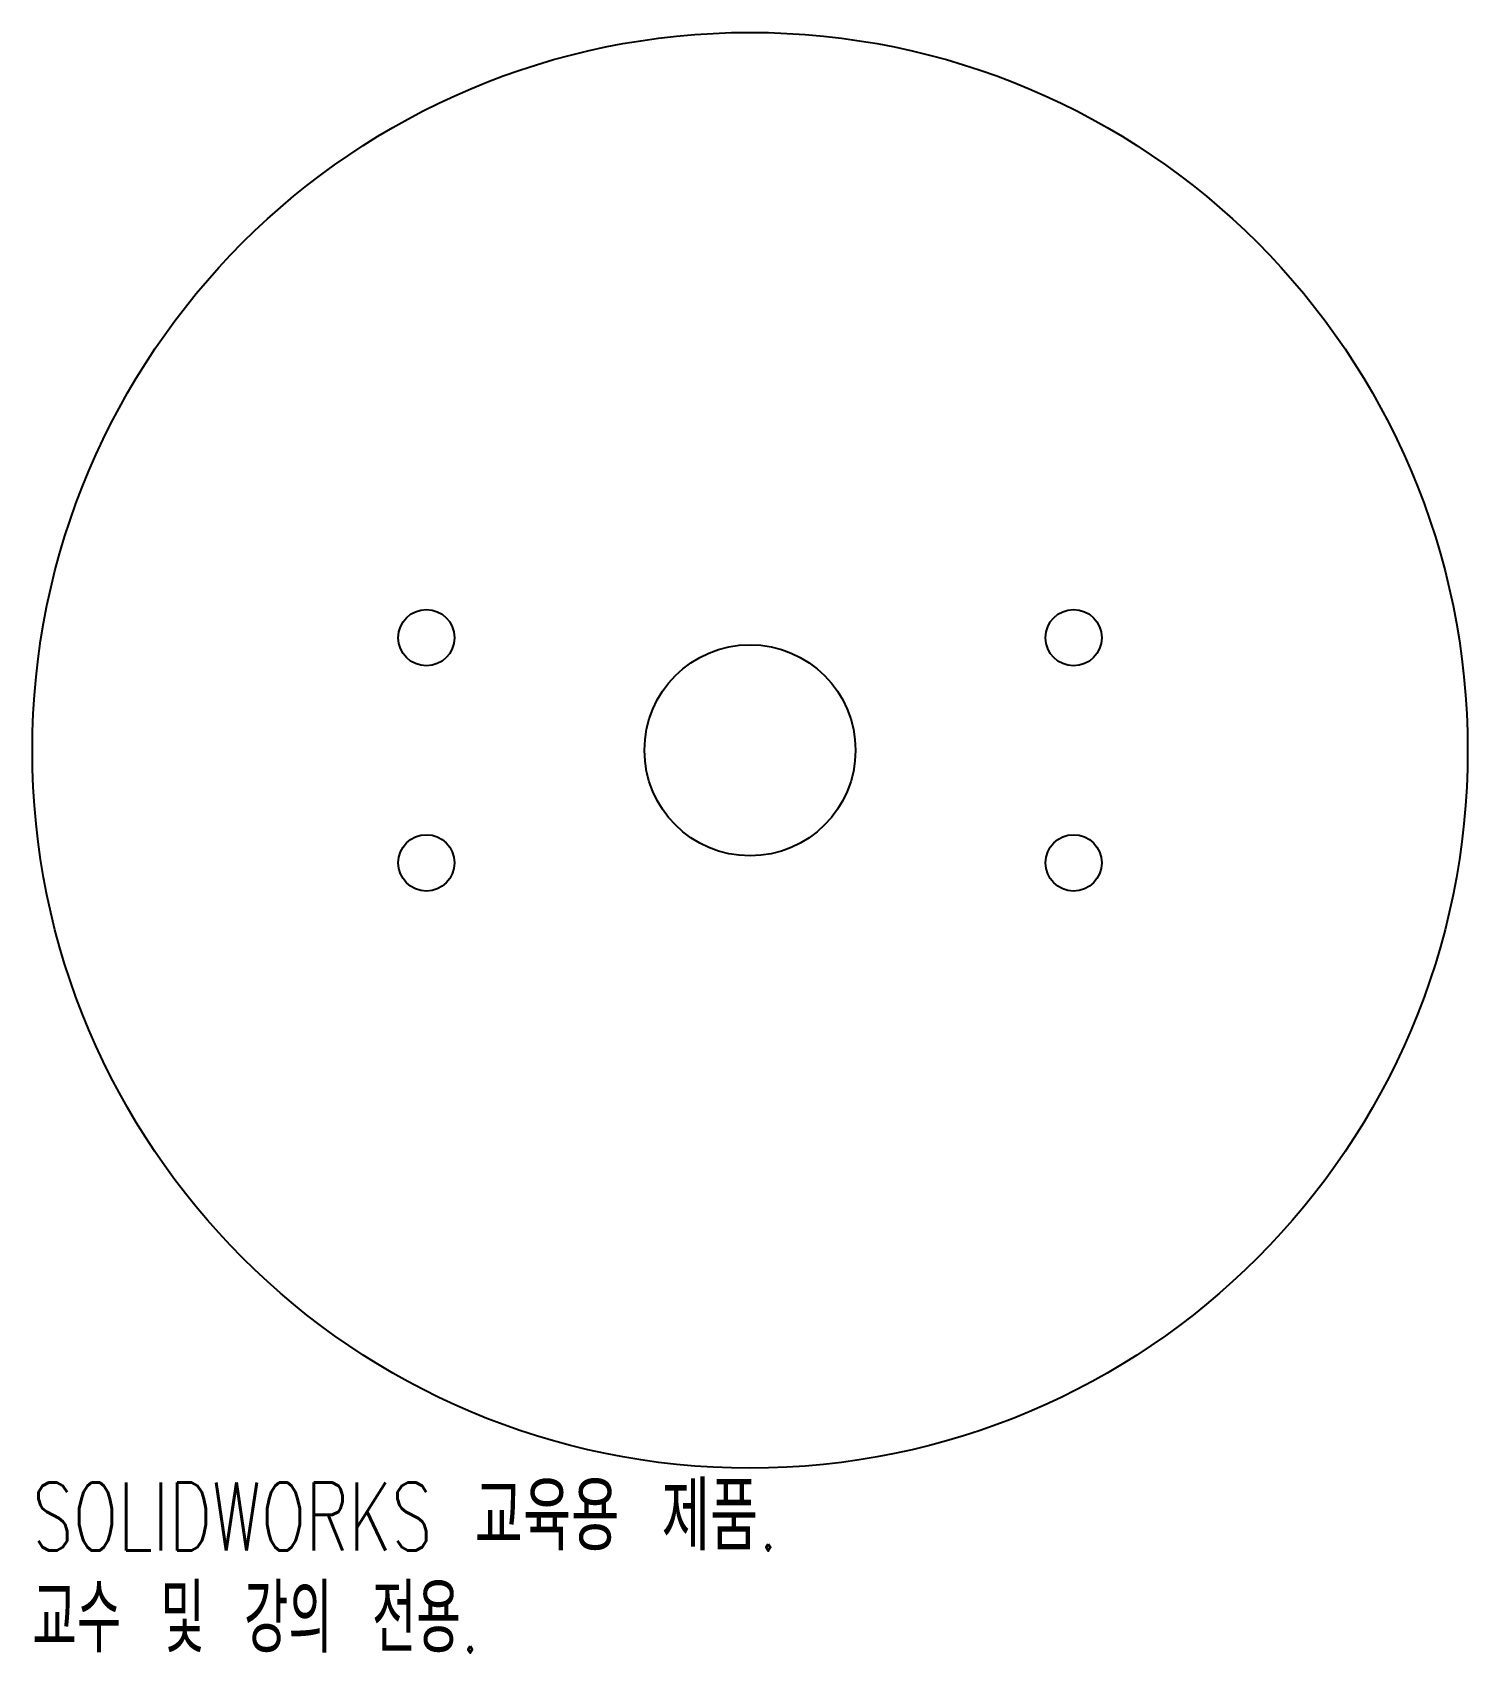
# Model space of a CAD drawing. Header units: millimetres. Extents: x -51 to 51, y -64 to 51.
import ezdxf

# ---------------------------------------------------------------- set-up
doc = ezdxf.new("R2010")
doc.units = ezdxf.units.MM
doc.styles.add('SLDTEXTSTYLE0', font='TXT', dxfattribs={"width": 0.7, "bigfont": 'bigfont'})
doc.styles.add('SLDTEXTSTYLE1', font='TXT', dxfattribs={"width": 0.645455, "bigfont": 'bigfont'})

msp = doc.modelspace()

# ---------------------------------------------------------------- linework, layer by layer
at = {"color": 7, "linetype": 'Continuous', "lineweight": 25}
for centre, radius in [((0, 0), 51), ((-23, 8), 2), ((23, 8), 2), ((0, 0), 7.5), ((-23, -8), 2), ((23, -8), 2)]:
    msp.add_circle(centre, radius, dxfattribs=at)

# ---------------------------------------------------------------- texts
at = {"color": 7, "linetype": 'Continuous', "char_height": 4.8336, "attachment_point": 1}
for s, insert, style in [('SOLIDWORKS 교육용 제품.', (-51, -52.02), 'SLDTEXTSTYLE0'), ('교수 및 강의 전용.', (-51, -59.27), 'SLDTEXTSTYLE1')]:
    msp.add_mtext(s, dxfattribs=dict(at, insert=insert, style=style))

doc.saveas('drawing.dxf')
